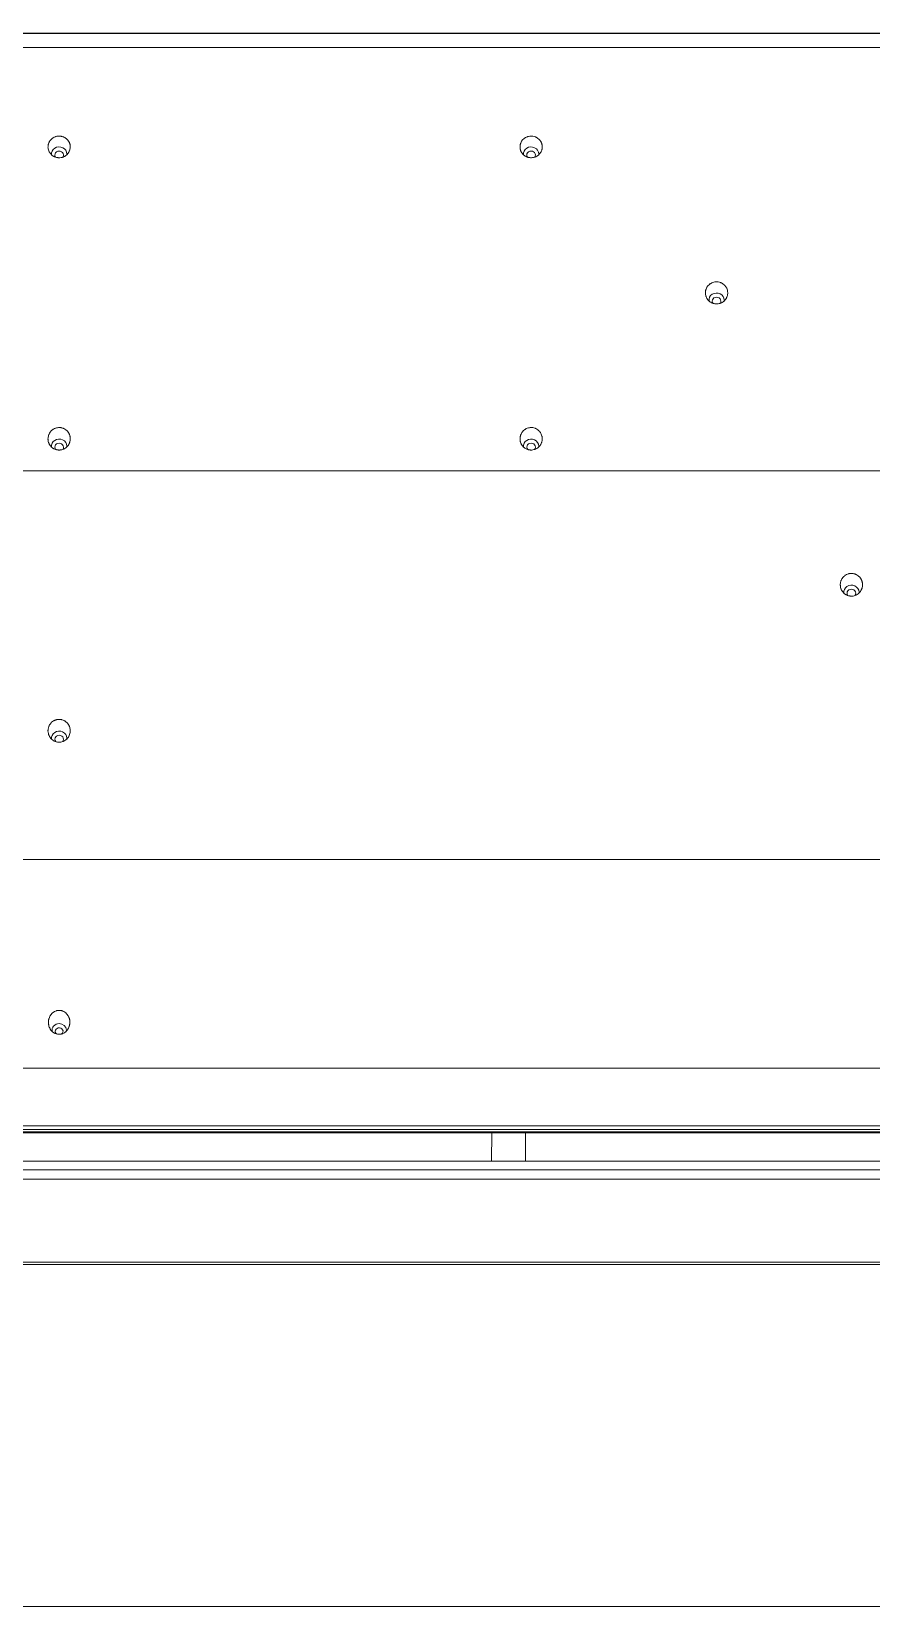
# Model space of a CAD drawing. Header units: inches. Extents: x 3778 to 56227, y -16914 to 35091.
# Drawn here: x 47155.2 to 47230.3, y -10690.3 to -10549.6 of the extents above; entities that cross this region are included whole.
import ezdxf

# ---------------------------------------------------------------- set-up
doc = ezdxf.new("R2010")
doc.units = ezdxf.units.IN
doc.header["$LTSCALE"] = 100
doc.header["$MEASUREMENT"] = 0
doc.layers.add('2-con', color=2, linetype='Continuous')
doc.layers.add('mark-B', color=2, linetype='Continuous', lineweight=20)

# ---------------------------------------------------------------- blocks, each defined once
blk = doc.blocks.new('무풍1way 일반')
at = {"layer": 'mark-B'}
for p, q in [((-70.29, -402.05), (-70.3, -399.52)), ((-70.29, -402.05), (-70.3, -399.52)), ((-67.27, -402.05), (-67.26, -399.52)), ((-67.27, -402.05), (-67.26, -399.52)), ((-439.26, -500.22), (439.26, -500.22)), ((-439.26, -500.24), (439.26, -500.24))]:
    blk.add_line(p, q, dxfattribs=at)
for centre, major_axis, start_param, end_param in [((-28.62, -411.21), (-0.641, 0), 6.140244, 6.283185), ((-28.62, -411.21), (-0.641, 0), 0, 1.570794), ((-28.62, -411.11), (0.346, 0), 2.274711, 6.283185), ((-28.62, -411.21), (-0.641, 0), 1.570794, 3.322627), ((-28.62, -411.11), (0.346, 0), 0, 0.786376), ((-28.62, -437.3), (-0.681, 0), 6.121197, 6.283185), ((-28.62, -437.3), (-0.681, 0), 0, 3.287283), ((-28.62, -437.2), (0.387, 0), 2.50895, 6.283185), ((-28.62, -437.2), (0.387, 0), 0, 0.657668), ((-99.41, -450.25), (0.387, 0), 2.532313, 6.283185), ((-99.41, -450.25), (0.387, 0), 0, 0.61448), ((-99.41, -450.34), (-0.681, 0), 0, 3.289247), ((-99.41, -450.34), (-0.681, 0), 6.147509, 6.283185), ((-70.79, -463.39), (-0.681, 0), 6.146921, 6.283185), ((-70.79, -463.39), (-0.681, 0), 0, 3.288756), ((-70.79, -463.29), (0.387, 0), 2.502574, 6.283185), ((-70.79, -463.29), (0.387, 0), 0, 0.658559), ((-28.62, -463.39), (-0.681, 0), 0, 3.286696), ((-28.62, -463.39), (-0.681, 0), 6.152808, 6.283185), ((-28.62, -463.29), (0.387, 0), 2.546164, 6.283185), ((-28.62, -463.29), (0.387, 0), 0, 0.595424), ((-87.36, -476.43), (-0.681, 0), 0, 3.281592), ((-87.36, -476.43), (-0.681, 0), 6.157132, 6.283185), ((-87.36, -476.33), (0.387, 0), 2.533691, 6.283185), ((-87.36, -476.33), (0.387, 0), 0, 0.623218), ((-70.79, -489.48), (-0.681, 0), 0, 3.274619), ((-70.79, -489.48), (-0.681, 0), 6.168224, 6.283185), ((-70.79, -489.38), (0.387, 0), 2.563346, 6.283185), ((-70.79, -489.38), (0.387, 0), 0, 0.584428), ((-28.62, -489.48), (-0.681, 0), 0, 3.274031), ((-28.62, -489.48), (-0.681, 0), 6.176466, 6.283185), ((-28.62, -489.38), (0.387, 0), 2.613418, 6.283185), ((-28.62, -489.38), (0.387, 0), 0, 0.511002)]:
    blk.add_ellipse(centre, major_axis=major_axis, ratio=0.913545, start_param=start_param, end_param=end_param, dxfattribs=at)
for points, degree, knots in [([(-456.22, -359.74), (-451.47, -359.74), (-441.96, -359.74), (-422.95, -359.74), (-389.69, -359.74), (-342.16, -359.74), (-285.14, -359.74), (-209.1, -359.74), (-114.05, -359.74), (-38.02, -359.74), (0, -359.74)], 3, [0, 0, 0, 0, 0.03125, 0.0625, 0.125, 0.25, 0.375, 0.5, 0.75, 1, 1, 1, 1]), ([(-456.22, -359.74), (-451.47, -359.74), (-441.96, -359.74), (-422.95, -359.74), (-389.69, -359.74), (-342.16, -359.74), (-285.14, -359.74), (-209.1, -359.74), (-114.05, -359.74), (-38.02, -359.74), (0, -359.74)], 3, [0, 0, 0, 0, 0.03125, 0.0625, 0.125, 0.25, 0.375, 0.5, 0.75, 1, 1, 1, 1]), ([(0, -390.48), (-70.86, -390.48), (-141.72, -390.48), (-248.01, -390.48), (-301.15, -390.48), (-363.15, -390.48), (-394.15, -390.48), (-411.87, -390.48), (-420.73, -390.48), (-425.15, -390.48)], 3, [0, 0, 0, 0, 0.5, 0.5, 0.75, 0.875, 0.9375, 0.96875, 1, 1, 1, 1]), ([(0, -390.48), (-70.86, -390.48), (-141.72, -390.48), (-248.01, -390.48), (-301.15, -390.48), (-363.15, -390.48), (-394.15, -390.48), (-411.87, -390.48), (-420.73, -390.48), (-425.15, -390.48)], 3, [0, 0, 0, 0, 0.5, 0.5, 0.75, 0.875, 0.9375, 0.96875, 1, 1, 1, 1]), ([(0, -397.9), (-35.56, -397.9), (-106.68, -397.9), (-213.36, -397.9), (-302.26, -397.9), (-364.49, -397.9), (-395.6, -397.9), (-413.38, -397.9), (-422.27, -397.9), (-426.72, -397.9)], 3, [0, 0, 0, 0, 0.25, 0.5, 0.75, 0.875, 0.9375, 0.96875, 1, 1, 1, 1]), ([(0, -397.9), (-35.56, -397.9), (-106.68, -397.9), (-213.36, -397.9), (-302.26, -397.9), (-364.49, -397.9), (-395.6, -397.9), (-413.38, -397.9), (-422.27, -397.9), (-426.72, -397.9)], 3, [0, 0, 0, 0, 0.25, 0.5, 0.75, 0.875, 0.9375, 0.96875, 1, 1, 1, 1]), ([(-426.89, -398.74), (-422.45, -398.74), (-418, -398.74), (-409.11, -398.74), (-404.66, -398.74), (-391.32, -398.74), (-382.43, -398.74), (-355.74, -398.74), (-302.38, -398.74), (-249.02, -398.74), (-142.3, -398.74), (-71.15, -398.74), (0, -398.74)], 3, [0, 0, 0, 0, 0.03125, 0.03125, 0.0625, 0.0625, 0.125, 0.125, 0.25, 0.5, 0.5, 1, 1, 1, 1]), ([(-426.89, -398.74), (-422.45, -398.74), (-418, -398.74), (-409.11, -398.74), (-404.66, -398.74), (-391.32, -398.74), (-382.43, -398.74), (-355.74, -398.74), (-302.38, -398.74), (-249.02, -398.74), (-142.3, -398.74), (-71.15, -398.74), (0, -398.74)], 3, [0, 0, 0, 0, 0.03125, 0.03125, 0.0625, 0.0625, 0.125, 0.125, 0.25, 0.5, 0.5, 1, 1, 1, 1]), ([(-426.89, -402.05), (-422.44, -402.05), (-418, -402.05), (-409.1, -402.05), (-404.66, -402.05), (-391.32, -402.05), (-382.42, -402.05), (-355.74, -402.05), (-337.96, -402.05), (-284.59, -402.05), (-249.02, -402.05), (-142.3, -402.05), (-71.15, -402.05), (0, -402.05)], 3, [0, 0, 0, 0, 0.03125, 0.03125, 0.0625, 0.0625, 0.125, 0.125, 0.25, 0.25, 0.5, 0.5, 1, 1, 1, 1]), ([(0, -402.14), (-71.15, -402.14), (-142.3, -402.14), (-249.02, -402.14), (-284.59, -402.14), (-337.95, -402.14), (-355.74, -402.14), (-382.42, -402.14), (-391.31, -402.14), (-404.65, -402.14), (-409.1, -402.14), (-417.99, -402.14), (-422.44, -402.14), (-426.89, -402.14)], 3, [0, 0, 0, 0, 0.5, 0.5, 0.75, 0.75, 0.875, 0.875, 0.9375, 0.9375, 0.96875, 0.96875, 1, 1, 1, 1]), ([(-27.74, -411.49), (-27.72, -411.55), (-27.7, -411.61), (-27.68, -411.71), (-27.67, -411.74), (-27.67, -411.79), (-27.66, -411.81), (-27.66, -411.84), (-27.66, -411.86), (-27.66, -411.94), (-27.66, -412.01), (-27.67, -412.11), (-27.68, -412.14), (-27.69, -412.19), (-27.69, -412.2), (-27.7, -412.24), (-27.71, -412.25), (-27.73, -412.33), (-27.76, -412.39), (-27.8, -412.48), (-27.82, -412.51), (-27.85, -412.55), (-27.85, -412.57), (-27.87, -412.59), (-27.88, -412.61), (-27.94, -412.67), (-27.98, -412.72), (-28.06, -412.78), (-28.08, -412.8), (-28.12, -412.83), (-28.14, -412.84), (-28.17, -412.86), (-28.18, -412.87), (-28.25, -412.91), (-28.31, -412.93), (-28.41, -412.96), (-28.44, -412.97), (-28.51, -412.98), (-28.54, -412.98), (-28.64, -412.99), (-28.71, -412.98), (-28.79, -412.97), (-28.81, -412.96), (-28.84, -412.96), (-28.85, -412.95), (-28.9, -412.94), (-28.93, -412.93), (-28.99, -412.9), (-29.02, -412.89), (-29.08, -412.85), (-29.11, -412.83), (-29.19, -412.78), (-29.24, -412.73), (-29.33, -412.63), (-29.37, -412.58), (-29.42, -412.5), (-29.44, -412.47), (-29.46, -412.42), (-29.47, -412.41), (-29.48, -412.38), (-29.49, -412.36), (-29.52, -412.29), (-29.54, -412.22), (-29.56, -412.14), (-29.56, -412.12), (-29.56, -412.09), (-29.57, -412.07), (-29.57, -412.02), (-29.57, -411.99), (-29.58, -411.89), (-29.57, -411.83), (-29.56, -411.74), (-29.56, -411.73), (-29.55, -411.7), (-29.55, -411.68), (-29.54, -411.63), (-29.53, -411.6), (-29.5, -411.5), (-29.48, -411.44), (-29.44, -411.37), (-29.43, -411.35), (-29.41, -411.33), (-29.41, -411.31), (-29.38, -411.27), (-29.36, -411.24), (-29.3, -411.16), (-29.25, -411.12), (-29.19, -411.06), (-29.18, -411.05), (-29.15, -411.03), (-29.14, -411.02), (-29.1, -410.99), (-29.07, -410.97), (-28.98, -410.93), (-28.92, -410.9), (-28.84, -410.88), (-28.83, -410.87), (-28.79, -410.87), (-28.78, -410.86), (-28.73, -410.85), (-28.66, -410.85), (-28.6, -410.85), (-28.55, -410.85), (-28.53, -410.85), (-28.5, -410.86), (-28.48, -410.86), (-28.4, -410.87), (-28.33, -410.89), (-28.26, -410.93), (-28.24, -410.93), (-28.21, -410.95), (-28.17, -410.97), (-28.1, -411.02), (-28.05, -411.06), (-28.01, -411.09), (-28, -411.1), (-27.97, -411.13), (-27.96, -411.14), (-27.9, -411.2), (-27.86, -411.25), (-27.82, -411.32), (-27.81, -411.34), (-27.8, -411.37), (-27.78, -411.4), (-27.77, -411.43), (-27.75, -411.46), (-27.75, -411.47), (-27.74, -411.49)], 3, [0, 0, 0, 0, 0.03125, 0.03125, 0.046875, 0.046875, 0.054687, 0.054687, 0.0625, 0.0625, 0.09375, 0.09375, 0.109375, 0.109375, 0.117187, 0.117187, 0.125, 0.125, 0.15625, 0.15625, 0.171875, 0.171875, 0.179687, 0.179687, 0.1875, 0.1875, 0.21875, 0.21875, 0.234375, 0.234375, 0.242187, 0.242187, 0.25, 0.25, 0.28125, 0.28125, 0.296875, 0.296875, 0.3125, 0.3125, 0.34375, 0.34375, 0.351562, 0.351562, 0.359375, 0.359375, 0.375, 0.375, 0.390625, 0.390625, 0.40625, 0.40625, 0.4375, 0.4375, 0.46875, 0.46875, 0.484375, 0.484375, 0.492187, 0.492187, 0.5, 0.5, 0.53125, 0.53125, 0.539062, 0.539062, 0.546875, 0.546875, 0.5625, 0.5625, 0.59375, 0.59375, 0.601562, 0.601562, 0.609375, 0.609375, 0.625, 0.625, 0.65625, 0.65625, 0.664062, 0.664062, 0.671875, 0.671875, 0.6875, 0.6875, 0.71875, 0.71875, 0.726562, 0.726562, 0.734375, 0.734375, 0.75, 0.75, 0.78125, 0.78125, 0.789062, 0.789062, 0.796875, 0.796875, 0.8125, 0.828125, 0.828125, 0.835937, 0.835937, 0.84375, 0.84375, 0.875, 0.875, 0.882812, 0.882812, 0.890625, 0.90625, 0.921875, 0.921875, 0.929687, 0.929687, 0.9375, 0.9375, 0.96875, 0.96875, 0.976562, 0.976562, 0.984375, 0.992187, 0.992187, 1, 1, 1, 1]), ([(-29.61, -437.9), (-29.61, -437.83), (-29.59, -437.7), (-29.54, -437.58), (-29.51, -437.5), (-29.5, -437.49), (-29.49, -437.46), (-29.46, -437.42), (-29.42, -437.35), (-29.38, -437.3), (-29.35, -437.26), (-29.33, -437.25), (-29.31, -437.22), (-29.3, -437.21), (-29.24, -437.16), (-29.19, -437.12), (-29.1, -437.06), (-29.07, -437.05), (-29.03, -437.03), (-29.01, -437.02), (-28.98, -437.01), (-28.97, -437), (-28.89, -436.97), (-28.83, -436.96), (-28.74, -436.94), (-28.73, -436.94), (-28.69, -436.94), (-28.68, -436.94), (-28.63, -436.94), (-28.59, -436.94), (-28.5, -436.94), (-28.43, -436.95), (-28.3, -436.99), (-28.24, -437.01), (-28.15, -437.05), (-28.12, -437.07), (-28.08, -437.1), (-28.07, -437.11), (-28.04, -437.13), (-28.03, -437.14), (-27.96, -437.19), (-27.91, -437.23), (-27.86, -437.29), (-27.85, -437.31), (-27.83, -437.33), (-27.82, -437.35), (-27.79, -437.39), (-27.77, -437.42), (-27.72, -437.5), (-27.7, -437.56), (-27.66, -437.69), (-27.64, -437.75), (-27.63, -437.85), (-27.62, -437.88), (-27.62, -437.95), (-27.62, -437.98), (-27.63, -438.08), (-27.64, -438.14), (-27.66, -438.24), (-27.67, -438.27), (-27.69, -438.31), (-27.69, -438.33), (-27.7, -438.36), (-27.71, -438.38), (-27.75, -438.45), (-27.78, -438.51), (-27.83, -438.57), (-27.84, -438.59), (-27.86, -438.61), (-27.87, -438.62), (-27.9, -438.66), (-27.92, -438.69), (-28, -438.75), (-28.05, -438.79), (-28.12, -438.84), (-28.13, -438.84), (-28.16, -438.86), (-28.21, -438.88), (-28.28, -438.92), (-28.35, -438.93), (-28.39, -438.95), (-28.41, -438.95), (-28.44, -438.96), (-28.46, -438.96), (-28.54, -438.97), (-28.61, -438.98), (-28.71, -438.97), (-28.74, -438.97), (-28.81, -438.96), (-28.84, -438.95), (-28.93, -438.92), (-29, -438.9), (-29.07, -438.86), (-29.09, -438.85), (-29.11, -438.84), (-29.16, -438.81), (-29.22, -438.76), (-29.27, -438.72), (-29.32, -438.68), (-29.34, -438.65), (-29.41, -438.58), (-29.45, -438.52), (-29.49, -438.45), (-29.49, -438.44), (-29.51, -438.41), (-29.52, -438.39), (-29.54, -438.35), (-29.55, -438.32), (-29.58, -438.22), (-29.59, -438.16), (-29.61, -438.06), (-29.61, -438.03), (-29.61, -437.96), (-29.61, -437.93), (-29.61, -437.9)], 3, [0, 0, 0, 0, 0.03125, 0.0625, 0.0625, 0.070312, 0.070312, 0.078125, 0.09375, 0.109375, 0.109375, 0.117187, 0.117187, 0.125, 0.125, 0.15625, 0.15625, 0.171875, 0.171875, 0.179687, 0.179687, 0.1875, 0.1875, 0.21875, 0.21875, 0.226562, 0.226562, 0.234375, 0.234375, 0.25, 0.25, 0.28125, 0.28125, 0.3125, 0.3125, 0.328125, 0.328125, 0.335937, 0.335937, 0.34375, 0.34375, 0.375, 0.375, 0.382812, 0.382812, 0.390625, 0.390625, 0.40625, 0.40625, 0.4375, 0.4375, 0.46875, 0.46875, 0.484375, 0.484375, 0.5, 0.5, 0.53125, 0.53125, 0.546875, 0.546875, 0.554687, 0.554687, 0.5625, 0.5625, 0.59375, 0.59375, 0.601562, 0.601562, 0.609375, 0.609375, 0.625, 0.625, 0.65625, 0.65625, 0.664062, 0.664062, 0.671875, 0.6875, 0.703125, 0.703125, 0.710937, 0.710937, 0.71875, 0.71875, 0.75, 0.75, 0.765625, 0.765625, 0.78125, 0.78125, 0.8125, 0.8125, 0.820312, 0.820312, 0.828125, 0.84375, 0.859375, 0.859375, 0.875, 0.875, 0.90625, 0.90625, 0.914062, 0.914062, 0.921875, 0.921875, 0.9375, 0.9375, 0.96875, 0.96875, 0.984375, 0.984375, 1, 1, 1, 1]), ([(-100.4, -450.94), (-100.4, -450.88), (-100.39, -450.81), (-100.37, -450.72), (-100.36, -450.69), (-100.34, -450.64), (-100.33, -450.62), (-100.32, -450.59), (-100.32, -450.58), (-100.28, -450.5), (-100.25, -450.45), (-100.19, -450.37), (-100.17, -450.34), (-100.14, -450.31), (-100.13, -450.29), (-100.1, -450.27), (-100.09, -450.26), (-100.03, -450.2), (-99.98, -450.16), (-99.91, -450.12), (-99.89, -450.11), (-99.87, -450.1), (-99.85, -450.09), (-99.81, -450.07), (-99.78, -450.05), (-99.68, -450.02), (-99.62, -450), (-99.54, -449.99), (-99.52, -449.99), (-99.49, -449.99), (-99.44, -449.98), (-99.35, -449.98), (-99.29, -449.99), (-99.24, -450), (-99.22, -450), (-99.19, -450.01), (-99.17, -450.01), (-99.09, -450.03), (-99.03, -450.06), (-98.96, -450.09), (-98.94, -450.1), (-98.92, -450.12), (-98.9, -450.12), (-98.86, -450.15), (-98.8, -450.19), (-98.76, -450.23), (-98.71, -450.28), (-98.68, -450.3), (-98.62, -450.38), (-98.58, -450.43), (-98.53, -450.51), (-98.52, -450.54), (-98.5, -450.59), (-98.49, -450.6), (-98.48, -450.63), (-98.47, -450.65), (-98.45, -450.73), (-98.43, -450.79), (-98.42, -450.87), (-98.42, -450.89), (-98.42, -450.92), (-98.42, -450.94), (-98.41, -450.98), (-98.41, -451.02), (-98.42, -451.11), (-98.43, -451.18), (-98.45, -451.27), (-98.46, -451.31), (-98.48, -451.37), (-98.5, -451.4), (-98.54, -451.49), (-98.57, -451.54), (-98.62, -451.61), (-98.63, -451.62), (-98.65, -451.65), (-98.68, -451.69), (-98.74, -451.74), (-98.79, -451.79), (-98.83, -451.82), (-98.84, -451.83), (-98.87, -451.85), (-98.88, -451.85), (-98.95, -451.9), (-99.01, -451.93), (-99.1, -451.96), (-99.13, -451.97), (-99.2, -451.99), (-99.23, -451.99), (-99.33, -452.01), (-99.4, -452.01), (-99.48, -452.01), (-99.5, -452), (-99.53, -452), (-99.58, -451.99), (-99.66, -451.98), (-99.72, -451.96), (-99.77, -451.94), (-99.78, -451.93), (-99.81, -451.92), (-99.83, -451.91), (-99.9, -451.88), (-99.96, -451.84), (-100.04, -451.78), (-100.06, -451.76), (-100.11, -451.71), (-100.13, -451.69), (-100.2, -451.62), (-100.24, -451.56), (-100.28, -451.49), (-100.28, -451.48), (-100.3, -451.45), (-100.32, -451.4), (-100.35, -451.33), (-100.37, -451.27), (-100.38, -451.22), (-100.38, -451.2), (-100.39, -451.17), (-100.39, -451.15), (-100.4, -451.07), (-100.41, -451.01), (-100.4, -450.94)], 3, [0, 0, 0, 0, 0.03125, 0.03125, 0.046875, 0.046875, 0.054687, 0.054687, 0.0625, 0.0625, 0.09375, 0.09375, 0.109375, 0.109375, 0.117187, 0.117187, 0.125, 0.125, 0.15625, 0.15625, 0.164062, 0.164062, 0.171875, 0.171875, 0.1875, 0.1875, 0.21875, 0.21875, 0.226562, 0.226562, 0.234375, 0.25, 0.265625, 0.265625, 0.273437, 0.273437, 0.28125, 0.28125, 0.3125, 0.3125, 0.320312, 0.320312, 0.328125, 0.328125, 0.34375, 0.359375, 0.359375, 0.375, 0.375, 0.40625, 0.40625, 0.421875, 0.421875, 0.429687, 0.429687, 0.4375, 0.4375, 0.46875, 0.46875, 0.476562, 0.476562, 0.484375, 0.484375, 0.5, 0.5, 0.53125, 0.53125, 0.546875, 0.546875, 0.5625, 0.5625, 0.59375, 0.59375, 0.601562, 0.601562, 0.609375, 0.625, 0.640625, 0.640625, 0.648438, 0.648438, 0.65625, 0.65625, 0.6875, 0.6875, 0.703125, 0.703125, 0.71875, 0.71875, 0.75, 0.75, 0.757812, 0.757812, 0.765625, 0.78125, 0.796875, 0.796875, 0.804687, 0.804687, 0.8125, 0.8125, 0.84375, 0.84375, 0.859375, 0.859375, 0.875, 0.875, 0.90625, 0.90625, 0.914062, 0.914062, 0.921875, 0.9375, 0.953125, 0.953125, 0.960937, 0.960937, 0.96875, 0.96875, 1, 1, 1, 1]), ([(-69.8, -463.99), (-69.79, -464.05), (-69.8, -464.12), (-69.81, -464.21), (-69.82, -464.24), (-69.83, -464.29), (-69.83, -464.31), (-69.84, -464.34), (-69.85, -464.35), (-69.87, -464.43), (-69.9, -464.49), (-69.95, -464.57), (-69.97, -464.6), (-70, -464.64), (-70.01, -464.65), (-70.03, -464.68), (-70.04, -464.69), (-70.09, -464.75), (-70.14, -464.8), (-70.2, -464.85), (-70.22, -464.86), (-70.25, -464.87), (-70.26, -464.88), (-70.3, -464.91), (-70.33, -464.93), (-70.42, -464.97), (-70.48, -464.99), (-70.56, -465.01), (-70.58, -465.02), (-70.61, -465.02), (-70.66, -465.03), (-70.74, -465.04), (-70.81, -465.04), (-70.85, -465.04), (-70.87, -465.04), (-70.9, -465.03), (-70.92, -465.03), (-71, -465.02), (-71.07, -465), (-71.14, -464.97), (-71.16, -464.97), (-71.19, -464.96), (-71.2, -464.95), (-71.25, -464.93), (-71.28, -464.91), (-71.36, -464.86), (-71.41, -464.82), (-71.47, -464.76), (-71.49, -464.75), (-71.51, -464.73), (-71.54, -464.69), (-71.59, -464.63), (-71.63, -464.58), (-71.66, -464.52), (-71.68, -464.49), (-71.72, -464.4), (-71.74, -464.34), (-71.76, -464.26), (-71.76, -464.25), (-71.77, -464.21), (-71.77, -464.2), (-71.78, -464.15), (-71.78, -464.12), (-71.79, -464.02), (-71.78, -463.96), (-71.77, -463.86), (-71.76, -463.83), (-71.75, -463.76), (-71.74, -463.73), (-71.71, -463.64), (-71.68, -463.58), (-71.63, -463.5), (-71.61, -463.47), (-71.58, -463.42), (-71.54, -463.37), (-71.49, -463.32), (-71.45, -463.29), (-71.44, -463.27), (-71.42, -463.25), (-71.4, -463.24), (-71.34, -463.19), (-71.28, -463.16), (-71.19, -463.12), (-71.16, -463.1), (-71.12, -463.09), (-71.1, -463.08), (-71.07, -463.07), (-71.05, -463.07), (-70.97, -463.05), (-70.91, -463.03), (-70.83, -463.03), (-70.81, -463.03), (-70.78, -463.03), (-70.73, -463.03), (-70.65, -463.04), (-70.58, -463.05), (-70.53, -463.06), (-70.52, -463.07), (-70.49, -463.08), (-70.47, -463.08), (-70.39, -463.11), (-70.33, -463.14), (-70.25, -463.19), (-70.22, -463.21), (-70.17, -463.25), (-70.14, -463.27), (-70.07, -463.34), (-70.03, -463.39), (-69.98, -463.45), (-69.97, -463.47), (-69.95, -463.49), (-69.93, -463.54), (-69.89, -463.61), (-69.86, -463.67), (-69.85, -463.71), (-69.84, -463.73), (-69.83, -463.76), (-69.83, -463.78), (-69.81, -463.86), (-69.8, -463.92), (-69.8, -463.99)], 3, [0, 0, 0, 0, 0.03125, 0.03125, 0.046875, 0.046875, 0.054688, 0.054688, 0.0625, 0.0625, 0.09375, 0.09375, 0.109375, 0.109375, 0.117188, 0.117188, 0.125, 0.125, 0.15625, 0.15625, 0.164063, 0.164063, 0.171875, 0.171875, 0.1875, 0.1875, 0.21875, 0.21875, 0.226563, 0.226563, 0.234375, 0.25, 0.265625, 0.265625, 0.273438, 0.273438, 0.28125, 0.28125, 0.3125, 0.3125, 0.320313, 0.320313, 0.328125, 0.328125, 0.34375, 0.34375, 0.375, 0.375, 0.382813, 0.382813, 0.390625, 0.40625, 0.421875, 0.421875, 0.4375, 0.4375, 0.46875, 0.46875, 0.476563, 0.476563, 0.484375, 0.484375, 0.5, 0.5, 0.53125, 0.53125, 0.546875, 0.546875, 0.5625, 0.5625, 0.59375, 0.59375, 0.609375, 0.609375, 0.625, 0.640625, 0.640625, 0.648438, 0.648438, 0.65625, 0.65625, 0.6875, 0.6875, 0.703125, 0.703125, 0.710938, 0.710938, 0.71875, 0.71875, 0.75, 0.75, 0.757813, 0.757813, 0.765625, 0.78125, 0.796875, 0.796875, 0.804688, 0.804688, 0.8125, 0.8125, 0.84375, 0.84375, 0.859375, 0.859375, 0.875, 0.875, 0.90625, 0.90625, 0.914063, 0.914063, 0.921875, 0.9375, 0.953125, 0.953125, 0.960938, 0.960938, 0.96875, 0.96875, 1, 1, 1, 1]), ([(-29.61, -463.99), (-29.61, -463.92), (-29.6, -463.86), (-29.58, -463.76), (-29.57, -463.73), (-29.54, -463.67), (-29.53, -463.64), (-29.49, -463.55), (-29.46, -463.49), (-29.4, -463.42), (-29.38, -463.39), (-29.35, -463.35), (-29.34, -463.34), (-29.31, -463.32), (-29.3, -463.31), (-29.24, -463.25), (-29.19, -463.21), (-29.12, -463.17), (-29.11, -463.16), (-29.08, -463.14), (-29.06, -463.14), (-29.02, -463.11), (-28.99, -463.1), (-28.89, -463.07), (-28.83, -463.05), (-28.73, -463.04), (-28.7, -463.03), (-28.63, -463.03), (-28.57, -463.03), (-28.5, -463.04), (-28.45, -463.04), (-28.44, -463.05), (-28.4, -463.05), (-28.39, -463.06), (-28.31, -463.08), (-28.25, -463.1), (-28.17, -463.14), (-28.16, -463.14), (-28.13, -463.16), (-28.11, -463.17), (-28.07, -463.19), (-28.05, -463.21), (-27.97, -463.27), (-27.92, -463.32), (-27.83, -463.42), (-27.79, -463.47), (-27.74, -463.55), (-27.73, -463.58), (-27.71, -463.63), (-27.7, -463.64), (-27.69, -463.67), (-27.68, -463.69), (-27.66, -463.76), (-27.64, -463.83), (-27.63, -463.91), (-27.63, -463.92), (-27.63, -463.95), (-27.62, -463.97), (-27.62, -464.02), (-27.62, -464.05), (-27.63, -464.15), (-27.64, -464.21), (-27.66, -464.31), (-27.67, -464.34), (-27.69, -464.4), (-27.7, -464.43), (-27.74, -464.52), (-27.78, -464.57), (-27.83, -464.65), (-27.85, -464.68), (-27.9, -464.73), (-27.94, -464.78), (-27.99, -464.82), (-28.03, -464.85), (-28.05, -464.86), (-28.07, -464.88), (-28.09, -464.88), (-28.16, -464.93), (-28.22, -464.96), (-28.31, -464.99), (-28.34, -465), (-28.4, -465.02), (-28.44, -465.02), (-28.53, -465.04), (-28.6, -465.04), (-28.68, -465.04), (-28.7, -465.04), (-28.73, -465.03), (-28.78, -465.03), (-28.86, -465.01), (-28.93, -464.99), (-28.97, -464.97), (-28.99, -464.97), (-29.02, -464.95), (-29.03, -464.95), (-29.11, -464.91), (-29.16, -464.88), (-29.24, -464.82), (-29.27, -464.8), (-29.31, -464.75), (-29.34, -464.73), (-29.4, -464.66), (-29.44, -464.6), (-29.48, -464.53), (-29.49, -464.52), (-29.51, -464.49), (-29.53, -464.44), (-29.56, -464.37), (-29.58, -464.31), (-29.59, -464.26), (-29.59, -464.24), (-29.6, -464.21), (-29.6, -464.2), (-29.61, -464.12), (-29.61, -464.05), (-29.61, -463.99)], 3, [0, 0, 0, 0, 0.03125, 0.03125, 0.046875, 0.046875, 0.0625, 0.0625, 0.09375, 0.09375, 0.109375, 0.109375, 0.117187, 0.117187, 0.125, 0.125, 0.15625, 0.15625, 0.164062, 0.164062, 0.171875, 0.171875, 0.1875, 0.1875, 0.21875, 0.21875, 0.234375, 0.234375, 0.25, 0.265625, 0.265625, 0.273437, 0.273437, 0.28125, 0.28125, 0.3125, 0.3125, 0.320312, 0.320312, 0.328125, 0.328125, 0.34375, 0.34375, 0.375, 0.375, 0.40625, 0.40625, 0.421875, 0.421875, 0.429687, 0.429687, 0.4375, 0.4375, 0.46875, 0.46875, 0.476562, 0.476562, 0.484375, 0.484375, 0.5, 0.5, 0.53125, 0.53125, 0.546875, 0.546875, 0.5625, 0.5625, 0.59375, 0.59375, 0.609375, 0.609375, 0.625, 0.640625, 0.640625, 0.648437, 0.648437, 0.65625, 0.65625, 0.6875, 0.6875, 0.703125, 0.703125, 0.71875, 0.71875, 0.75, 0.75, 0.757812, 0.757812, 0.765625, 0.78125, 0.796875, 0.796875, 0.804687, 0.804687, 0.8125, 0.8125, 0.84375, 0.84375, 0.859375, 0.859375, 0.875, 0.875, 0.90625, 0.90625, 0.914062, 0.914062, 0.921875, 0.9375, 0.953125, 0.953125, 0.960937, 0.960937, 0.96875, 0.96875, 1, 1, 1, 1]), ([(-86.37, -477.03), (-86.36, -477.09), (-86.37, -477.16), (-86.38, -477.25), (-86.39, -477.28), (-86.4, -477.35), (-86.41, -477.38), (-86.45, -477.47), (-86.47, -477.52), (-86.52, -477.61), (-86.54, -477.63), (-86.58, -477.69), (-86.6, -477.71), (-86.67, -477.78), (-86.72, -477.82), (-86.8, -477.88), (-86.82, -477.9), (-86.88, -477.93), (-86.91, -477.95), (-87, -477.99), (-87.06, -478.01), (-87.19, -478.04), (-87.25, -478.05), (-87.35, -478.06), (-87.38, -478.05), (-87.43, -478.05), (-87.45, -478.05), (-87.48, -478.05), (-87.5, -478.05), (-87.58, -478.03), (-87.64, -478.02), (-87.72, -477.99), (-87.73, -477.98), (-87.77, -477.97), (-87.78, -477.96), (-87.82, -477.94), (-87.85, -477.93), (-87.94, -477.87), (-87.99, -477.84), (-88.06, -477.77), (-88.08, -477.75), (-88.13, -477.7), (-88.17, -477.65), (-88.2, -477.59), (-88.23, -477.54), (-88.25, -477.51), (-88.29, -477.42), (-88.31, -477.36), (-88.33, -477.28), (-88.33, -477.27), (-88.34, -477.24), (-88.34, -477.22), (-88.35, -477.17), (-88.35, -477.14), (-88.36, -477.05), (-88.35, -476.98), (-88.34, -476.9), (-88.34, -476.89), (-88.33, -476.86), (-88.32, -476.81), (-88.3, -476.73), (-88.27, -476.67), (-88.24, -476.62), (-88.23, -476.59), (-88.18, -476.5), (-88.14, -476.45), (-88.07, -476.38), (-88.05, -476.36), (-88, -476.32), (-87.98, -476.29), (-87.9, -476.24), (-87.84, -476.2), (-87.77, -476.17), (-87.75, -476.16), (-87.72, -476.15), (-87.71, -476.14), (-87.66, -476.13), (-87.63, -476.12), (-87.53, -476.1), (-87.47, -476.09), (-87.39, -476.08), (-87.37, -476.08), (-87.34, -476.08), (-87.29, -476.08), (-87.2, -476.09), (-87.14, -476.11), (-87.09, -476.12), (-87.08, -476.12), (-87.05, -476.13), (-87.03, -476.14), (-86.95, -476.17), (-86.89, -476.2), (-86.81, -476.25), (-86.78, -476.26), (-86.73, -476.3), (-86.71, -476.32), (-86.63, -476.39), (-86.59, -476.44), (-86.54, -476.5), (-86.54, -476.52), (-86.52, -476.54), (-86.49, -476.59), (-86.45, -476.66), (-86.43, -476.72), (-86.41, -476.76), (-86.41, -476.78), (-86.4, -476.81), (-86.4, -476.82), (-86.38, -476.9), (-86.37, -476.97), (-86.37, -477.03)], 3, [0, 0, 0, 0, 0.03125, 0.03125, 0.046875, 0.046875, 0.0625, 0.0625, 0.09375, 0.09375, 0.109375, 0.109375, 0.125, 0.125, 0.15625, 0.15625, 0.171875, 0.171875, 0.1875, 0.1875, 0.21875, 0.21875, 0.25, 0.25, 0.265625, 0.265625, 0.273438, 0.273438, 0.28125, 0.28125, 0.3125, 0.3125, 0.320313, 0.320313, 0.328125, 0.328125, 0.34375, 0.34375, 0.375, 0.375, 0.390625, 0.390625, 0.40625, 0.421875, 0.421875, 0.4375, 0.4375, 0.46875, 0.46875, 0.476563, 0.476563, 0.484375, 0.484375, 0.5, 0.5, 0.53125, 0.53125, 0.539063, 0.539063, 0.546875, 0.5625, 0.578125, 0.578125, 0.59375, 0.59375, 0.625, 0.625, 0.640625, 0.640625, 0.65625, 0.65625, 0.6875, 0.6875, 0.695313, 0.695313, 0.703125, 0.703125, 0.71875, 0.71875, 0.75, 0.75, 0.757813, 0.757813, 0.765625, 0.78125, 0.796875, 0.796875, 0.804688, 0.804688, 0.8125, 0.8125, 0.84375, 0.84375, 0.859375, 0.859375, 0.875, 0.875, 0.90625, 0.90625, 0.914063, 0.914063, 0.921875, 0.9375, 0.953125, 0.953125, 0.960938, 0.960938, 0.96875, 0.96875, 1, 1, 1, 1]), ([(-69.8, -490.07), (-69.8, -490.14), (-69.8, -490.2), (-69.82, -490.29), (-69.82, -490.32), (-69.84, -490.38), (-69.85, -490.41), (-69.88, -490.5), (-69.91, -490.56), (-69.96, -490.64), (-69.98, -490.67), (-70.02, -490.72), (-70.04, -490.74), (-70.11, -490.81), (-70.16, -490.85), (-70.24, -490.91), (-70.26, -490.93), (-70.32, -490.96), (-70.38, -490.99), (-70.44, -491.01), (-70.49, -491.02), (-70.5, -491.03), (-70.53, -491.04), (-70.55, -491.04), (-70.63, -491.06), (-70.69, -491.07), (-70.79, -491.07), (-70.82, -491.07), (-70.87, -491.07), (-70.89, -491.07), (-70.92, -491.06), (-70.94, -491.06), (-71.02, -491.05), (-71.08, -491.03), (-71.16, -491), (-71.17, -491), (-71.2, -490.98), (-71.22, -490.98), (-71.26, -490.96), (-71.29, -490.94), (-71.37, -490.89), (-71.43, -490.85), (-71.5, -490.79), (-71.52, -490.76), (-71.56, -490.71), (-71.6, -490.67), (-71.64, -490.61), (-71.67, -490.56), (-71.68, -490.53), (-71.72, -490.44), (-71.75, -490.38), (-71.76, -490.31), (-71.77, -490.29), (-71.77, -490.26), (-71.78, -490.24), (-71.78, -490.2), (-71.78, -490.17), (-71.79, -490.07), (-71.78, -490.01), (-71.77, -489.93), (-71.77, -489.92), (-71.76, -489.88), (-71.75, -489.84), (-71.72, -489.76), (-71.7, -489.71), (-71.68, -489.66), (-71.67, -489.65), (-71.65, -489.62), (-71.64, -489.61), (-71.6, -489.54), (-71.56, -489.49), (-71.5, -489.42), (-71.47, -489.4), (-71.44, -489.37), (-71.42, -489.36), (-71.4, -489.34), (-71.38, -489.33), (-71.32, -489.28), (-71.26, -489.25), (-71.19, -489.22), (-71.17, -489.21), (-71.14, -489.2), (-71.13, -489.19), (-71.08, -489.18), (-71.05, -489.17), (-70.95, -489.15), (-70.89, -489.14), (-70.81, -489.14), (-70.79, -489.14), (-70.76, -489.14), (-70.71, -489.14), (-70.63, -489.15), (-70.56, -489.16), (-70.52, -489.17), (-70.5, -489.18), (-70.47, -489.19), (-70.45, -489.19), (-70.38, -489.22), (-70.32, -489.25), (-70.24, -489.3), (-70.21, -489.32), (-70.16, -489.36), (-70.13, -489.38), (-70.06, -489.44), (-70.02, -489.49), (-69.97, -489.56), (-69.96, -489.57), (-69.95, -489.6), (-69.92, -489.64), (-69.88, -489.71), (-69.86, -489.76), (-69.84, -489.81), (-69.84, -489.82), (-69.83, -489.85), (-69.83, -489.87), (-69.81, -489.95), (-69.8, -490.01), (-69.8, -490.07)], 3, [0, 0, 0, 0, 0.03125, 0.03125, 0.046875, 0.046875, 0.0625, 0.0625, 0.09375, 0.09375, 0.109375, 0.109375, 0.125, 0.125, 0.15625, 0.15625, 0.171875, 0.171875, 0.1875, 0.203125, 0.203125, 0.210938, 0.210938, 0.21875, 0.21875, 0.25, 0.25, 0.265625, 0.265625, 0.273438, 0.273438, 0.28125, 0.28125, 0.3125, 0.3125, 0.320313, 0.320313, 0.328125, 0.328125, 0.34375, 0.34375, 0.375, 0.375, 0.390625, 0.390625, 0.40625, 0.421875, 0.421875, 0.4375, 0.4375, 0.46875, 0.46875, 0.476563, 0.476563, 0.484375, 0.484375, 0.5, 0.5, 0.53125, 0.53125, 0.539063, 0.539063, 0.546875, 0.5625, 0.578125, 0.578125, 0.585938, 0.585938, 0.59375, 0.59375, 0.625, 0.625, 0.640625, 0.640625, 0.648438, 0.648438, 0.65625, 0.65625, 0.6875, 0.6875, 0.695313, 0.695313, 0.703125, 0.703125, 0.71875, 0.71875, 0.75, 0.75, 0.757813, 0.757813, 0.765625, 0.78125, 0.796875, 0.796875, 0.804688, 0.804688, 0.8125, 0.8125, 0.84375, 0.84375, 0.859375, 0.859375, 0.875, 0.875, 0.90625, 0.90625, 0.914063, 0.914063, 0.921875, 0.9375, 0.953125, 0.953125, 0.960938, 0.960938, 0.96875, 0.96875, 1, 1, 1, 1]), ([(-29.61, -490.07), (-29.61, -490.01), (-29.6, -489.95), (-29.58, -489.86), (-29.57, -489.83), (-29.55, -489.77), (-29.54, -489.74), (-29.5, -489.65), (-29.47, -489.6), (-29.41, -489.52), (-29.39, -489.49), (-29.35, -489.44), (-29.32, -489.42), (-29.25, -489.36), (-29.2, -489.32), (-29.13, -489.28), (-29.12, -489.27), (-29.09, -489.25), (-29.05, -489.23), (-28.97, -489.2), (-28.91, -489.18), (-28.86, -489.17), (-28.85, -489.16), (-28.81, -489.15), (-28.8, -489.15), (-28.72, -489.14), (-28.65, -489.13), (-28.55, -489.14), (-28.52, -489.14), (-28.47, -489.15), (-28.46, -489.15), (-28.42, -489.15), (-28.41, -489.16), (-28.33, -489.18), (-28.27, -489.2), (-28.19, -489.23), (-28.18, -489.24), (-28.15, -489.25), (-28.13, -489.26), (-28.09, -489.28), (-28.06, -489.3), (-27.99, -489.35), (-27.94, -489.4), (-27.87, -489.47), (-27.85, -489.49), (-27.81, -489.54), (-27.77, -489.59), (-27.74, -489.65), (-27.71, -489.7), (-27.7, -489.73), (-27.66, -489.82), (-27.65, -489.88), (-27.63, -489.96), (-27.63, -489.98), (-27.63, -490.01), (-27.63, -490.02), (-27.62, -490.07), (-27.62, -490.1), (-27.63, -490.2), (-27.63, -490.26), (-27.65, -490.34), (-27.66, -490.35), (-27.67, -490.38), (-27.68, -490.43), (-27.71, -490.5), (-27.74, -490.56), (-27.76, -490.6), (-27.77, -490.61), (-27.79, -490.64), (-27.8, -490.65), (-27.84, -490.72), (-27.89, -490.76), (-27.96, -490.83), (-27.98, -490.85), (-28.02, -490.88), (-28.03, -490.89), (-28.06, -490.91), (-28.07, -490.91), (-28.14, -490.96), (-28.2, -490.98), (-28.28, -491.01), (-28.29, -491.02), (-28.32, -491.03), (-28.34, -491.03), (-28.39, -491.05), (-28.42, -491.05), (-28.52, -491.07), (-28.58, -491.07), (-28.66, -491.07), (-28.68, -491.07), (-28.71, -491.07), (-28.76, -491.06), (-28.84, -491.05), (-28.9, -491.03), (-28.95, -491.01), (-28.97, -491.01), (-29, -491), (-29.01, -490.99), (-29.09, -490.96), (-29.14, -490.93), (-29.22, -490.87), (-29.25, -490.85), (-29.3, -490.81), (-29.32, -490.79), (-29.39, -490.72), (-29.43, -490.67), (-29.47, -490.6), (-29.48, -490.59), (-29.49, -490.56), (-29.52, -490.52), (-29.55, -490.45), (-29.57, -490.39), (-29.58, -490.34), (-29.59, -490.33), (-29.59, -490.29), (-29.6, -490.28), (-29.61, -490.2), (-29.61, -490.14), (-29.61, -490.07)], 3, [0, 0, 0, 0, 0.03125, 0.03125, 0.046875, 0.046875, 0.0625, 0.0625, 0.09375, 0.09375, 0.109375, 0.109375, 0.125, 0.125, 0.15625, 0.15625, 0.164063, 0.164063, 0.171875, 0.1875, 0.203125, 0.203125, 0.210938, 0.210938, 0.21875, 0.21875, 0.25, 0.25, 0.265625, 0.265625, 0.273438, 0.273438, 0.28125, 0.28125, 0.3125, 0.3125, 0.320313, 0.320313, 0.328125, 0.328125, 0.34375, 0.34375, 0.375, 0.375, 0.390625, 0.390625, 0.40625, 0.421875, 0.421875, 0.4375, 0.4375, 0.46875, 0.46875, 0.476563, 0.476563, 0.484375, 0.484375, 0.5, 0.5, 0.53125, 0.53125, 0.539063, 0.539063, 0.546875, 0.5625, 0.578125, 0.578125, 0.585938, 0.585938, 0.59375, 0.59375, 0.625, 0.625, 0.640625, 0.640625, 0.648438, 0.648438, 0.65625, 0.65625, 0.6875, 0.6875, 0.695313, 0.695313, 0.703125, 0.703125, 0.71875, 0.71875, 0.75, 0.75, 0.757813, 0.757813, 0.765625, 0.78125, 0.796875, 0.796875, 0.804688, 0.804688, 0.8125, 0.8125, 0.84375, 0.84375, 0.859375, 0.859375, 0.875, 0.875, 0.90625, 0.90625, 0.914063, 0.914063, 0.921875, 0.9375, 0.953125, 0.953125, 0.960938, 0.960938, 0.96875, 0.96875, 1, 1, 1, 1]), ([(443.19, -500.42), (442.61, -500.39), (442.32, -500.38), (441.84, -500.36), (441.46, -500.35), (441, -500.33), (440.59, -500.32), (440.14, -500.3), (439.73, -500.29), (438.81, -500.26), (438, -500.25), (437.55, -500.25), (437.13, -500.25), (437.04, -500.25), (436.73, -500.25), (436.64, -500.25), (436.45, -500.25), (432.8, -500.25), (422.42, -500.25), (401.64, -500.25), (360.09, -500.25), (276.99, -500.25), (221.6, -500.25), (221.53, -500.25), (0, -500.25), (-110.8, -500.25), (-276.99, -500.25), (-360.09, -500.25), (-401.64, -500.25), (-422.42, -500.25), (-432.8, -500.25), (-437.13, -500.25), (-438, -500.25), (-438.12, -500.25), (-438.21, -500.25), (-438.32, -500.25), (-438.64, -500.25), (-438.86, -500.25), (-439.28, -500.26), (-439.73, -500.27), (-440.14, -500.28), (-440.59, -500.3), (-441, -500.31), (-441.46, -500.33), (-441.84, -500.35), (-442.32, -500.37), (-442.61, -500.39), (-443.19, -500.42)], 2, [0, 0, 0, 0.000977, 0.000977, 0.001953, 0.001953, 0.00293, 0.00293, 0.003906, 0.003906, 0.005859, 0.005859, 0.006836, 0.006836, 0.007115, 0.007394, 0.007394, 0.007812, 0.015625, 0.03125, 0.0625, 0.125, 0.25, 0.25, 0.5, 0.5, 0.75, 0.875, 0.9375, 0.96875, 0.984375, 0.992188, 0.994141, 0.994141, 0.994385, 0.994385, 0.994629, 0.995117, 0.995117, 0.996094, 0.996094, 0.99707, 0.99707, 0.998047, 0.998047, 0.999023, 0.999023, 1, 1, 1]), ([(443.19, -500.42), (442.61, -500.39), (442.32, -500.38), (441.84, -500.36), (441.46, -500.35), (441, -500.33), (440.59, -500.32), (440.14, -500.3), (439.73, -500.29), (438.81, -500.26), (438, -500.25), (437.55, -500.25), (437.13, -500.25), (437.04, -500.25), (436.73, -500.25), (436.64, -500.25), (436.45, -500.25), (432.8, -500.25), (422.42, -500.25), (401.64, -500.25), (360.09, -500.25), (276.99, -500.25), (221.6, -500.25), (221.53, -500.25), (0, -500.25), (-110.8, -500.25), (-276.99, -500.25), (-360.09, -500.25), (-401.64, -500.25), (-422.42, -500.25), (-432.8, -500.25), (-437.13, -500.25), (-438, -500.25), (-438.12, -500.25), (-438.21, -500.25), (-438.32, -500.25), (-438.64, -500.25), (-438.86, -500.25), (-439.28, -500.26), (-439.73, -500.27), (-440.14, -500.28), (-440.59, -500.3), (-441, -500.31), (-441.46, -500.33), (-441.84, -500.35), (-442.32, -500.37), (-442.61, -500.39), (-443.19, -500.42)], 2, [0, 0, 0, 0.000977, 0.000977, 0.001953, 0.001953, 0.00293, 0.00293, 0.003906, 0.003906, 0.005859, 0.005859, 0.006836, 0.006836, 0.007115, 0.007394, 0.007394, 0.007812, 0.015625, 0.03125, 0.0625, 0.125, 0.25, 0.25, 0.5, 0.5, 0.75, 0.875, 0.9375, 0.96875, 0.984375, 0.992188, 0.994141, 0.994141, 0.994385, 0.994385, 0.994629, 0.995117, 0.995117, 0.996094, 0.996094, 0.99707, 0.99707, 0.998047, 0.998047, 0.999023, 0.999023, 1, 1, 1])]:
    blk.add_open_spline(points, degree=degree, knots=knots, dxfattribs=at)
for points, degree in [([(-425.15, -390.27), (-283.44, -390.27), (-141.72, -390.27), (0, -390.27)], 3), ([(-425.15, -390.27), (-283.44, -390.27), (-141.72, -390.27), (0, -390.27)], 3), ([(-426.89, -399.52), (-213.45, -399.52), (0, -399.52)], 2), ([(-426.89, -399.52), (-213.45, -399.52), (0, -399.52)], 2), ([(-427.34, -402.34), (-284.89, -402.34), (-142.45, -402.34), (0, -402.34)], 3), ([(0, -402.66), (-142.45, -402.66), (-284.89, -402.66), (-427.34, -402.66)], 3), ([(0, -407.82), (-145.51, -407.82), (-291.01, -407.82), (-436.52, -407.82)], 3), ([(0, -426.45), (-146.42, -426.45), (-292.84, -426.45), (-439.26, -426.45)], 3), ([(-439.14, -461.16), (-292.76, -461.16), (-146.38, -461.16), (0, -461.16)], 3), ([(0, -498.97), (-146.42, -498.97), (-292.84, -498.97), (-439.26, -498.97)], 3)]:
    blk.add_open_spline(points, degree=degree, dxfattribs=at)
blk = doc.blocks.new('dpdjzjs')
at = {"layer": 'mark-B', "rotation": 180}
blk.add_blockref('무풍1way 일반', (183099.91, 90780.44), dxfattribs=at)

msp = doc.modelspace()

# ---------------------------------------------------------------- block references
at = {"layer": '2-con'}
msp.add_blockref('dpdjzjs', (-135970.86, -101830.44), dxfattribs=at)

doc.saveas('drawing.dxf')
